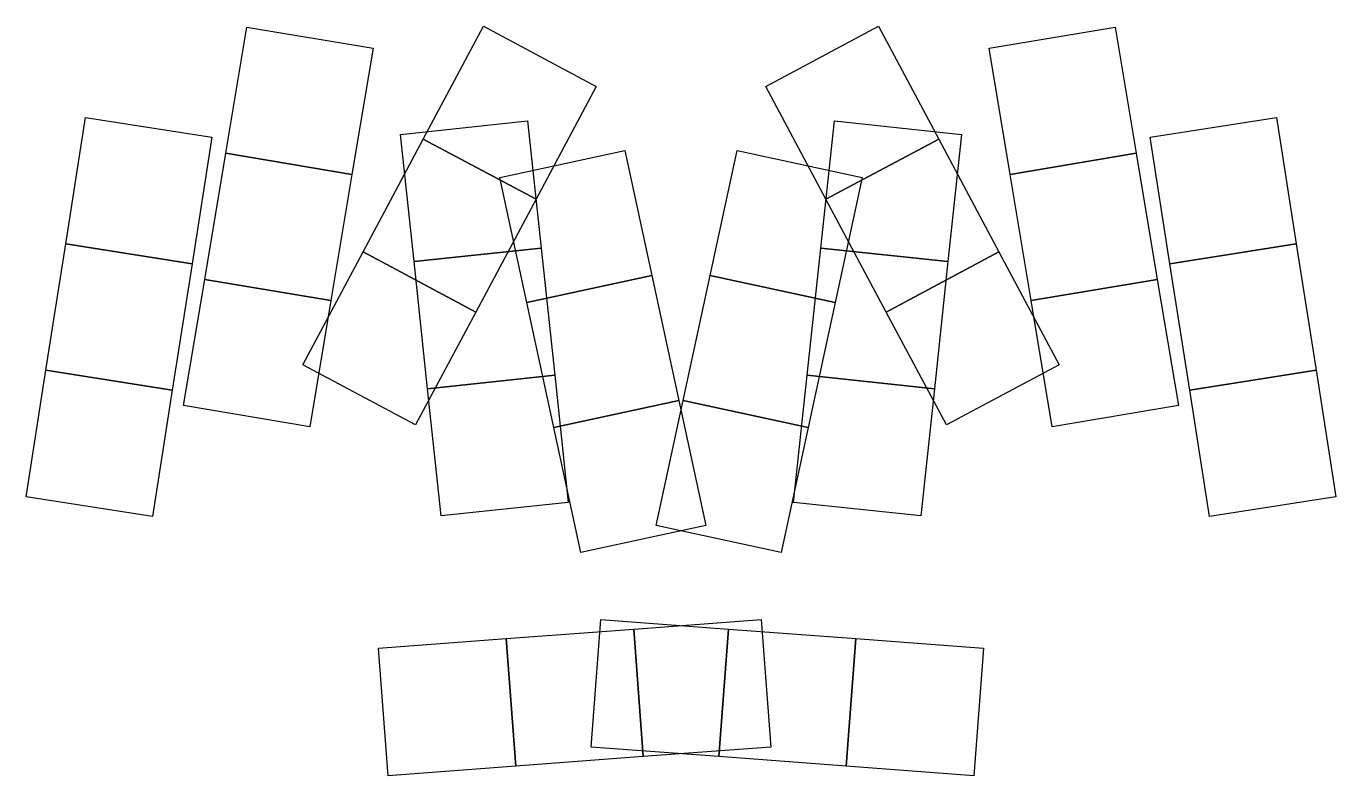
# Model space of a CAD drawing. Header units: millimetres. Extents: x 90 to 274, y -147 to -41.
import ezdxf

# ---------------------------------------------------------------- set-up
doc = ezdxf.new("R2010")
doc.units = ezdxf.units.MM

msp = doc.modelspace()

# ---------------------------------------------------------------- linework, layer by layer
for p, q in [((117.81, -59.17), (120.79, -41.42)), ((120.79, -41.42), (138.54, -44.39)), ((145.61, -57.17), (154.09, -41.29)), ((154.09, -41.29), (169.96, -49.77)), ((193.82, -49.77), (209.7, -41.29)), ((209.7, -41.29), (218.18, -57.17)), ((225.25, -44.39), (243, -41.42)), ((243, -41.42), (245.97, -59.17)), ((138.54, -44.39), (135.57, -62.14)), ((228.22, -62.14), (225.25, -44.39)), ((169.96, -49.77), (161.49, -65.65)), ((202.3, -65.65), (193.82, -49.77)), ((95.29, -71.93), (98.07, -54.15)), ((98.07, -54.15), (115.85, -56.93)), ((142.4, -56.52), (160.3, -54.61)), ((160.3, -54.61), (162.21, -72.51)), ((201.58, -72.51), (203.49, -54.61)), ((203.49, -54.61), (221.39, -56.52)), ((247.93, -56.93), (265.71, -54.15)), ((265.71, -54.15), (268.5, -71.93)), ((115.85, -56.93), (113.07, -74.72)), ((144.31, -74.42), (142.4, -56.52)), ((221.39, -56.52), (219.47, -74.42)), ((250.71, -74.72), (247.93, -56.93)), ((137.13, -73.05), (145.61, -57.17)), ((145.61, -57.17), (161.49, -65.65)), ((161.49, -65.65), (145.61, -57.17)), ((156.39, -62.58), (173.98, -58.78)), ((173.98, -58.78), (177.79, -76.37)), ((186, -76.37), (189.8, -58.78)), ((189.8, -58.78), (207.39, -62.58)), ((202.3, -65.65), (218.18, -57.17)), ((218.18, -57.17), (202.3, -65.65)), ((218.18, -57.17), (226.65, -73.05)), ((114.84, -76.92), (117.81, -59.17)), ((117.81, -59.17), (135.57, -62.14)), ((135.57, -62.14), (117.81, -59.17)), ((228.22, -62.14), (245.97, -59.17)), ((245.97, -59.17), (228.22, -62.14)), ((245.97, -59.17), (248.94, -76.92)), ((135.57, -62.14), (132.6, -79.9)), ((160.19, -80.17), (156.39, -62.58)), ((207.39, -62.58), (203.59, -80.17)), ((231.19, -79.9), (228.22, -62.14)), ((161.49, -65.65), (153.01, -81.53)), ((210.78, -81.53), (202.3, -65.65)), ((92.5, -89.72), (95.29, -71.93)), ((95.29, -71.93), (113.07, -74.72)), ((113.07, -74.72), (95.29, -71.93)), ((128.65, -88.93), (137.13, -73.05)), ((137.13, -73.05), (153.01, -81.53)), ((153.01, -81.53), (137.13, -73.05)), ((144.31, -74.42), (162.21, -72.51)), ((162.21, -72.51), (144.31, -74.42)), ((162.21, -72.51), (164.12, -90.41)), ((199.66, -90.41), (201.58, -72.51)), ((201.58, -72.51), (219.47, -74.42)), ((219.47, -74.42), (201.58, -72.51)), ((210.78, -81.53), (226.65, -73.05)), ((226.65, -73.05), (210.78, -81.53)), ((226.65, -73.05), (235.13, -88.93)), ((250.71, -74.72), (268.5, -71.93)), ((268.5, -71.93), (250.71, -74.72)), ((268.5, -71.93), (271.28, -89.72)), ((113.07, -74.72), (110.28, -92.5)), ((146.22, -92.32), (144.31, -74.42)), ((219.47, -74.42), (217.56, -92.32)), ((253.5, -92.5), (250.71, -74.72)), ((111.87, -94.68), (114.84, -76.92)), ((114.84, -76.92), (132.6, -79.9)), ((132.6, -79.9), (114.84, -76.92)), ((160.19, -80.17), (177.79, -76.37)), ((177.79, -76.37), (160.19, -80.17)), ((177.79, -76.37), (181.59, -93.96)), ((182.19, -93.96), (186, -76.37)), ((186, -76.37), (203.59, -80.17)), ((203.59, -80.17), (186, -76.37)), ((231.19, -79.9), (248.94, -76.92)), ((248.94, -76.92), (231.19, -79.9)), ((248.94, -76.92), (251.91, -94.68)), ((132.6, -79.9), (129.63, -97.65)), ((164, -97.77), (160.19, -80.17)), ((203.59, -80.17), (199.79, -97.77)), ((234.16, -97.65), (231.19, -79.9)), ((153.01, -81.53), (144.53, -97.41)), ((219.25, -97.41), (210.78, -81.53)), ((89.72, -107.5), (92.5, -89.72)), ((92.5, -89.72), (110.28, -92.5)), ((110.28, -92.5), (92.5, -89.72)), ((144.53, -97.41), (128.65, -88.93)), ((235.13, -88.93), (219.25, -97.41)), ((253.5, -92.5), (271.28, -89.72)), ((271.28, -89.72), (253.5, -92.5)), ((271.28, -89.72), (274.07, -107.5)), ((146.22, -92.32), (164.12, -90.41)), ((164.12, -90.41), (146.22, -92.32)), ((164.12, -90.41), (166.03, -108.3)), ((197.75, -108.3), (199.66, -90.41)), ((199.66, -90.41), (217.56, -92.32)), ((217.56, -92.32), (199.66, -90.41)), ((110.28, -92.5), (107.5, -110.28)), ((148.14, -110.22), (146.22, -92.32)), ((164, -97.77), (181.59, -93.96)), ((181.59, -93.96), (164, -97.77)), ((178.39, -111.56), (182.19, -93.96)), ((181.59, -93.96), (185.39, -111.56)), ((182.19, -93.96), (199.79, -97.77)), ((199.79, -97.77), (182.19, -93.96)), ((217.56, -92.32), (215.65, -110.22)), ((256.28, -110.28), (253.5, -92.5)), ((129.63, -97.65), (111.87, -94.68)), ((251.91, -94.68), (234.16, -97.65)), ((167.8, -115.36), (164, -97.77)), ((199.79, -97.77), (195.98, -115.36)), ((107.5, -110.28), (89.72, -107.5)), ((166.03, -108.3), (148.14, -110.22)), ((215.65, -110.22), (197.75, -108.3)), ((274.07, -107.5), (256.28, -110.28)), ((185.39, -111.56), (167.8, -115.36)), ((195.98, -115.36), (178.39, -111.56)), ((169.26, -142.73), (170.61, -124.78)), ((170.61, -124.78), (188.56, -126.13)), ((175.23, -126.13), (193.17, -124.78)), ((193.17, -124.78), (194.52, -142.73)), ((157.28, -127.48), (175.23, -126.13)), ((175.23, -126.13), (176.57, -144.08)), ((176.57, -144.08), (175.23, -126.13)), ((187.21, -144.08), (188.56, -126.13)), ((188.56, -126.13), (187.21, -144.08)), ((188.56, -126.13), (206.51, -127.48)), ((139.33, -128.83), (157.28, -127.48)), ((140.68, -146.78), (139.33, -128.83)), ((157.28, -127.48), (158.63, -145.43)), ((158.63, -145.43), (157.28, -127.48)), ((205.16, -145.43), (206.51, -127.48)), ((206.51, -127.48), (205.16, -145.43)), ((206.51, -127.48), (224.46, -128.83)), ((224.46, -128.83), (223.11, -146.78)), ((187.21, -144.08), (169.26, -142.73)), ((194.52, -142.73), (176.57, -144.08)), ((158.63, -145.43), (140.68, -146.78)), ((176.57, -144.08), (158.63, -145.43)), ((205.16, -145.43), (187.21, -144.08)), ((223.11, -146.78), (205.16, -145.43))]:
    msp.add_line(p, q)

doc.saveas('drawing.dxf')
